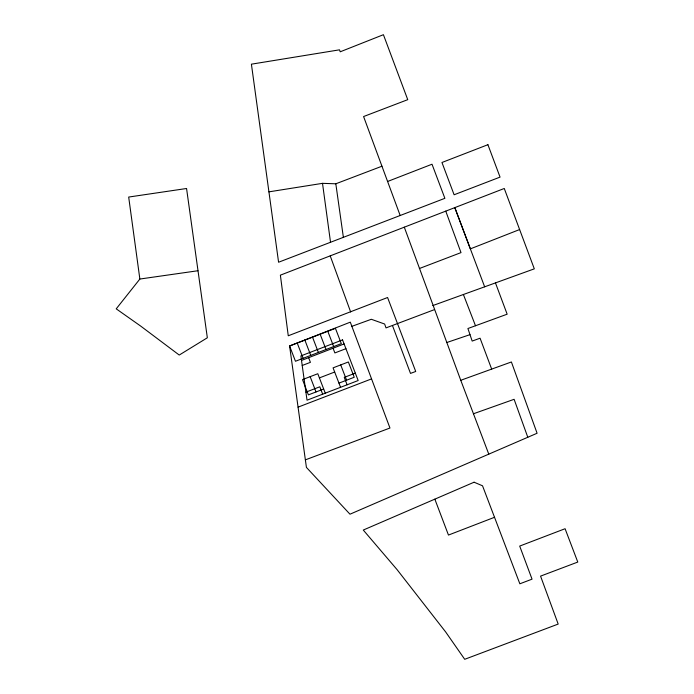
<?xml version="1.0" encoding="UTF-8"?>
<svg xmlns="http://www.w3.org/2000/svg" width="694" height="694" viewBox="0 0 694 694"><rect width="100%" height="100%" fill="white"/><g stroke="black" fill="none" stroke-linecap="round" stroke-linejoin="round"><path stroke-width="1.04" d="M139.858 279.04L116.219 308.839L140.613 326.033L179.243 355.05L207.341 337.778L186.565 188.499L128.685 197.053L139.858 279.04L197.946 270.738M305.369 459.87L389.959 428.024L350.305 322.155L289.589 345.976L306.418 467.4L349.976 514.202L537.087 433.247L511.4 361.973L460.755 380.286L404.298 227.181L504.269 188.482L534.311 268.847L432.813 305.568M519.615 229.549L470.359 248.868L454.822 207.627L484.646 286.813M404.298 227.181L280.376 275.162L288.262 335.783L387.582 297.509L415.715 371.472L410.501 373.407L392.44 325.477M387.582 181.481L432.015 164.226L444.88 198.319L278.58 262.237L251.41 64.178L339.505 49.829L340.216 51.798L383.418 34.7L407.742 99.667L363.587 116.54L400.169 215.496M301.508 360.429L344.103 343.938M494.527 517.29L448.463 535.065L434.843 499.151M302.211 365.486L310.418 362.337L308.622 357.67M345.924 348.683L334.872 352.934L333.051 348.214M319.405 377.9L334.682 372.019M305.907 392.136L319.813 386.792L322.658 394.183M355.328 373.138L344.267 377.389L347.113 384.788M323.673 389.013L308.388 394.886L302.515 379.601L317.8 373.728L325.278 393.177M338.958 383.131L354.235 377.258L348.362 361.973L333.077 367.855L340.563 387.304M298.064 407.144L371.559 378.898M419.341 268.535L461.007 252.616L445.756 211.141M268.925 191.848L322.51 183.346L335.818 183.789L381.943 166.222M434.305 309.68L386.02 327.898L384.641 324.029L371.325 319.283L351.867 326.336M495.455 282.9L507.158 314.191L467.912 328.522L472.18 341.075L480.075 338.204L491.673 369.104M473.455 413.763L514.115 399.31L527.796 437.272M446.624 342.576L469.994 334.647M463.392 294.499L475.494 325.755M327.802 331.29L333.675 346.575M340.719 364.914L346.601 380.199M320.16 334.23L326.033 349.507M312.517 337.163L318.39 352.448M304.874 340.103L310.747 355.389M297.232 343.036L303.104 358.321M310.157 376.66L316.03 391.945M460.755 380.286L488.784 454.145M330.214 255.869L350.652 311.97M335.818 183.789L343.374 237.331M322.51 183.346L330.526 242.267M474.08 482.209L363.283 530.051L397.072 569.627L445.635 631.922L464.711 659.3L558.184 624.071L540.557 576.124L577.781 562.062L565.081 528.724L519.693 546.083L532.046 579.16L519.849 583.801L482.53 485.8L474.08 482.209M487.917 144.699L441.957 162.491L454.11 194.771L500.053 177.109L487.917 144.699M335.436 328.349L289.589 345.976L295.462 361.262L341.318 343.634L335.436 328.349M342.55 339.904L300.892 355.918L307.026 400.195L358.165 380.538L342.55 339.904"/></g></svg>
